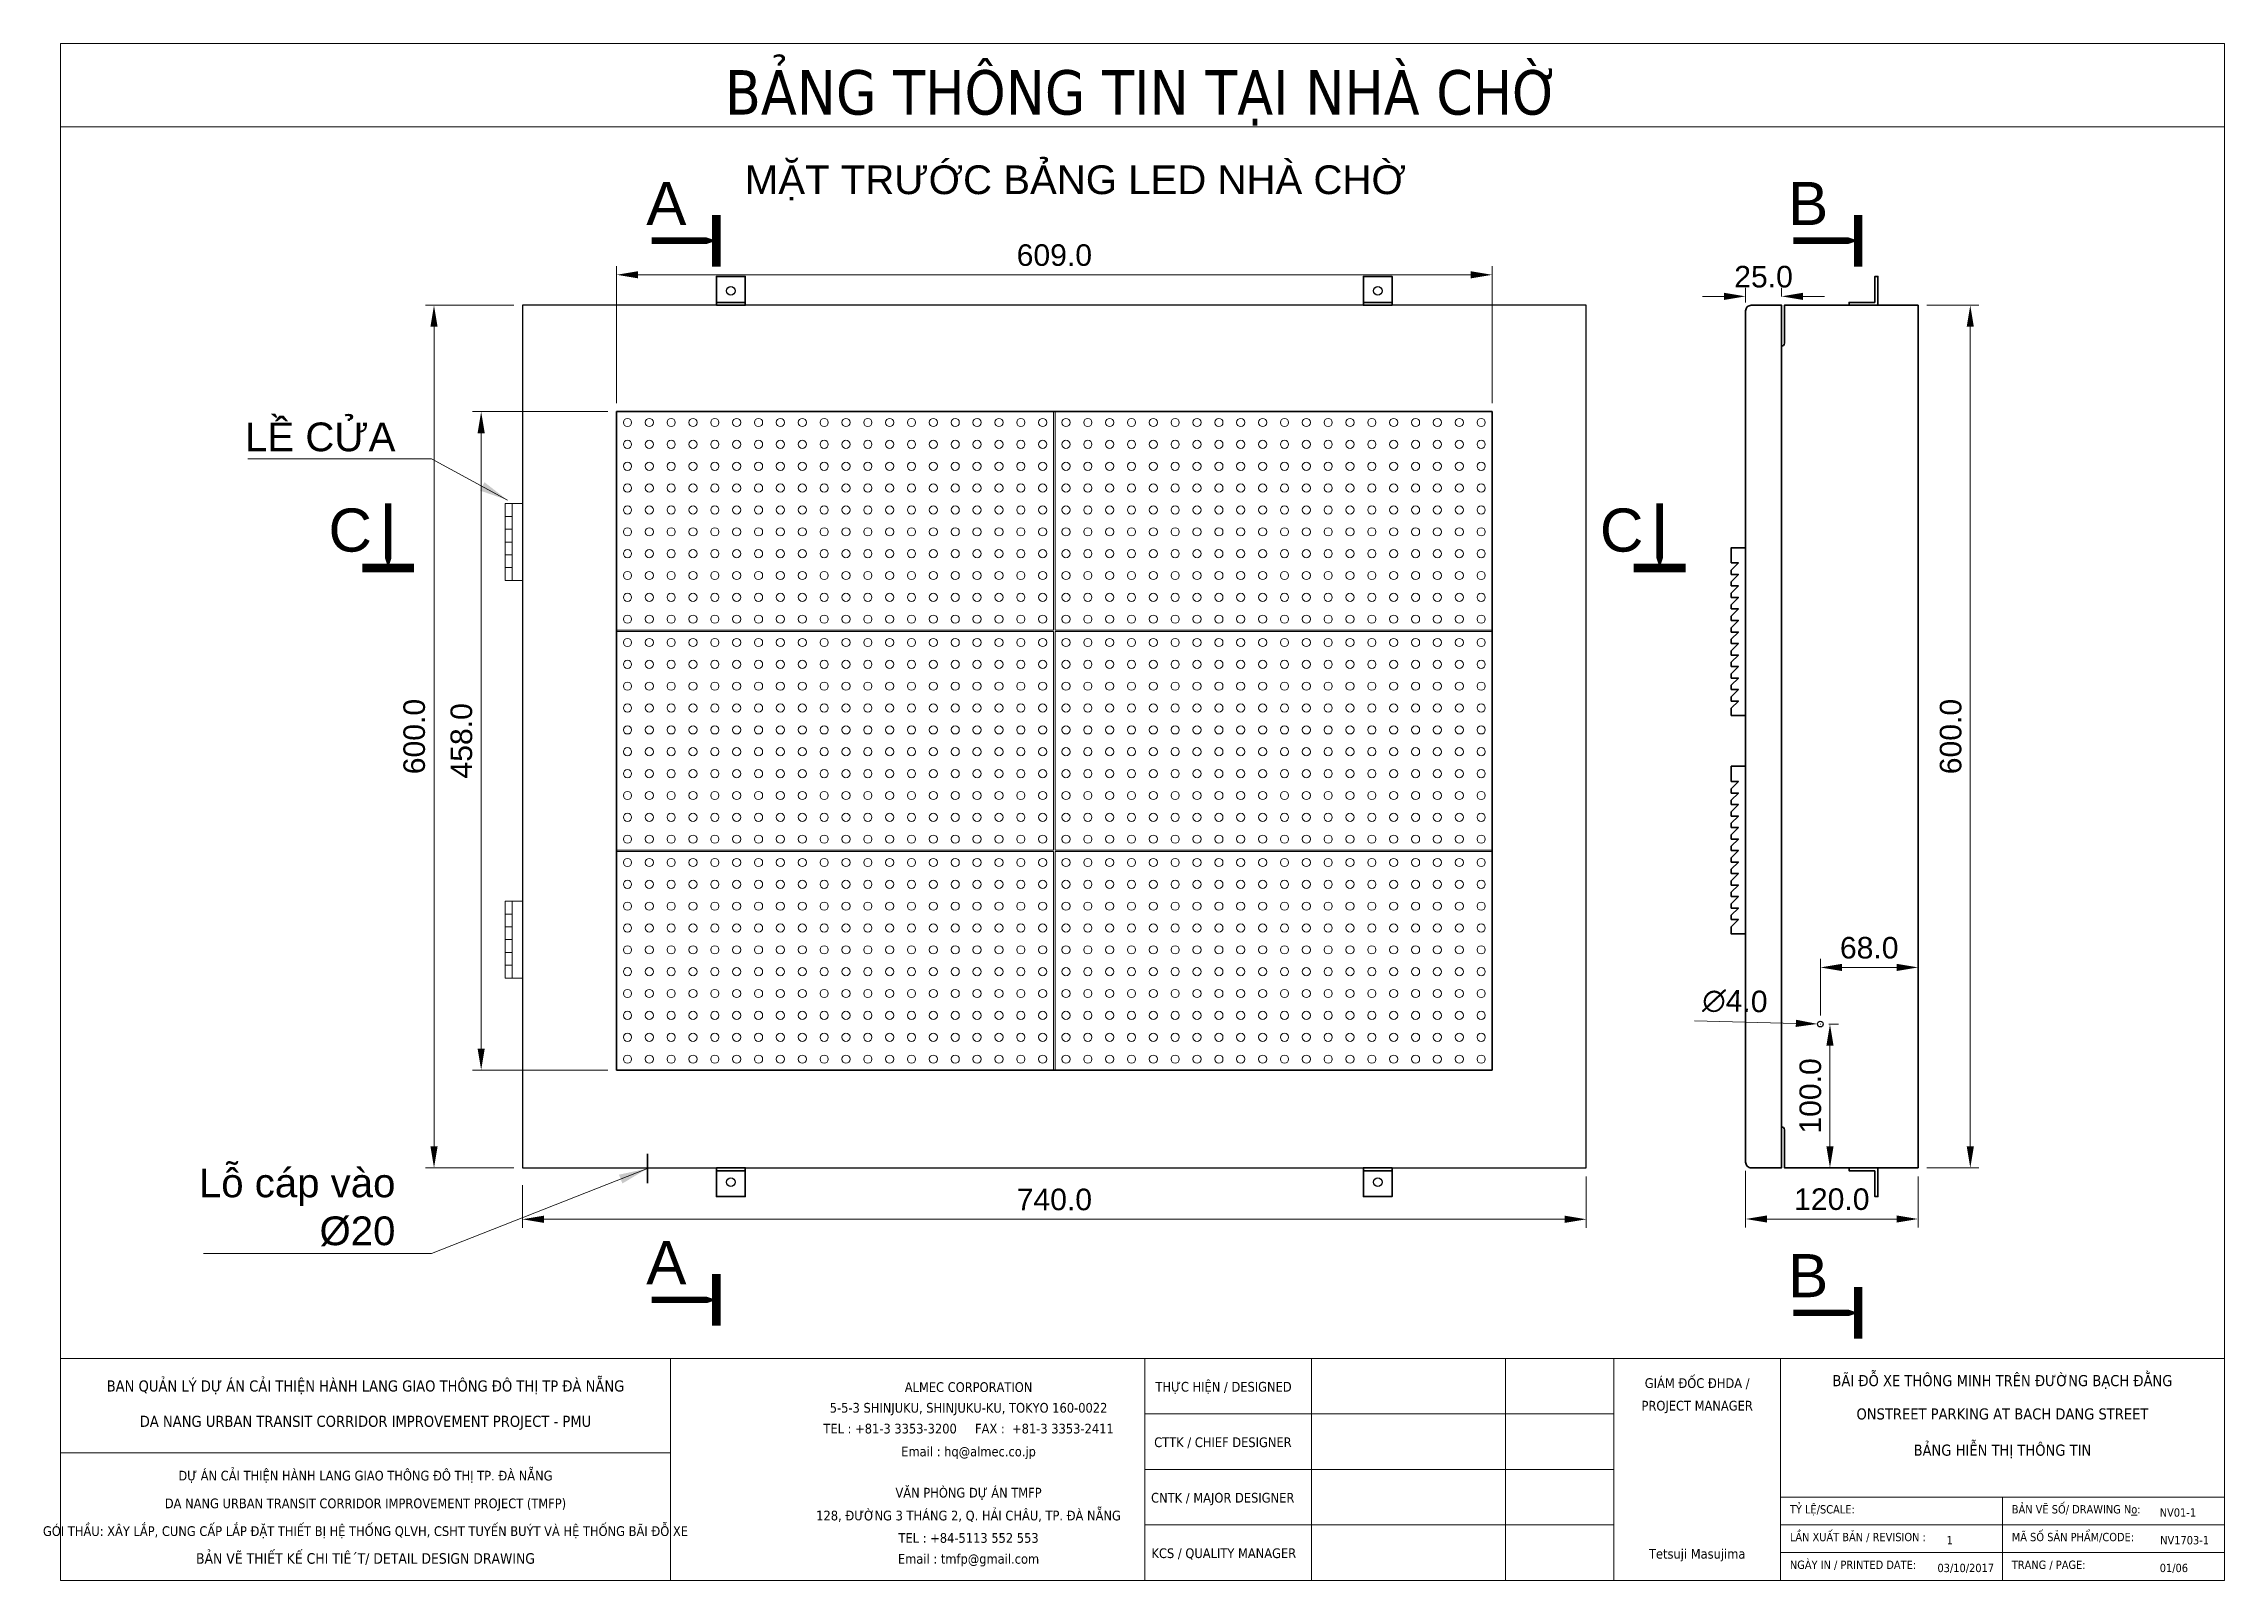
# Paper-space layout 'Tong quan' of a CAD drawing. Header units: inches, sheet in millimetres. Extents: x 506 to 899, y 50 to 327.
# The model-space entities are those that its viewports show. They can reach past a viewport. Long polylines and large blocks are cut down to what shows.
import ezdxf
from ezdxf.enums import TextEntityAlignment as Align

# ---------------------------------------------------------------- set-up
doc = ezdxf.new("R2010")
doc.units = ezdxf.units.IN
doc.header["$MEASUREMENT"] = 0
doc.header["$PDMODE"] = 35
doc.header["$PDSIZE"] = -3
doc.layers.add('0 @ 1', color=7, linetype='Continuous')
doc.layers.add('cutout', color=2, linetype='Continuous')
for name, color, linetype, lineweight in [('khung ten', 7, 'Continuous', 15), ('khung ten @ 1', 7, 'Continuous', 15), ('Nep V', 1, 'Continuous', 35), ('tbi', 7, 'Continuous', 20)]:
    doc.layers.add(name, color=color, linetype=linetype, lineweight=lineweight)
doc.styles.add('Annotative', font='tahoma.ttf')
doc.styles.add('ARIAL', font='arial.ttf', dxfattribs={"height": 10})
doc.styles.add('Arial1', font='arial.ttf', dxfattribs={"height": 6})
doc.styles.add('Arial3', font='arial.ttf', dxfattribs={"height": 15})
doc.dimstyles.new('bom', dxfattribs={"dimtxt": 10, "dimasz": 8, "dimexe": 5, "dimexo": 5, "dimgap": 5, "dimtad": 1, "dimdec": 1, "dimzin": 0, "dimdsep": 46, "dimtxsty": 'ARIAL', "dimcen": 0.09, "dimclrd": 8, "dimclre": 9, "dimclrt": 5, "dimadec": 0, "dimazin": 0, "dimtfac": 1, "dimtdec": 1, "dimtix": 1, "dimtofl": 0, "dimtmove": 0, "dimatfit": 3, "dimfxl": 1, "dimtolj": 1, "dimtzin": 0, "dimlwd": 0, "dimlwe": 0, "dimarcsym": 0})
doc.dimstyles.new('Copy(5) of bom TL3-1', dxfattribs={"dimtxt": 15, "dimasz": 15, "dimexe": 6, "dimexo": 6, "dimgap": 6, "dimtad": 1, "dimdec": 1, "dimlfac": 0.333333, "dimzin": 0, "dimdsep": 46, "dimtxsty": 'Arial3', "dimcen": 0.09, "dimclrd": 8, "dimclre": 9, "dimclrt": 5, "dimadec": 0, "dimazin": 0, "dimtfac": 1, "dimtdec": 1, "dimtix": 1, "dimtofl": 0, "dimtmove": 0, "dimatfit": 3, "dimfxl": 1, "dimtolj": 1, "dimtzin": 0, "dimlwd": 0, "dimlwe": 0, "dimarcsym": 0})

# ---------------------------------------------------------------- blocks, each defined once
blk = doc.blocks.new('KHUNG A3')
blk.add_lwpolyline([(0, 0), (0, 277), (390, 277), (390, 0)], close=True)
at = {"layer": 'khung ten'}
for p, q in [((0, 40), (390, 40)), ((109.9, 40), (109.9, 0)), ((195.44, 40), (195.44, 0)), ((225.44, 40), (225.44, 0)), ((260.45, 40), (260.45, 0)), ((279.96, 40), (279.96, 0)), ((310, 40), (310, 0)), ((195.44, 30), (279.96, 30)), ((109.9, 23), (0, 23)), ((195.44, 20), (279.96, 20)), ((310, 15), (390, 15)), ((350, 15), (350, 0)), ((195.44, 10), (279.96, 10)), ((310, 10), (390, 10)), ((310, 5), (390, 5))]:
    blk.add_line(p, q, dxfattribs=at)
at = {"style": 'Annotative'}
for tag, height, p in [('TRUONGDOAN_ENG', 1.75, (294.98, 30.61)), ('QL_DU_AN', 2, (54.95, 27.67)), ('TEL_FAX', 1.75, (163.64, 26.48)), ('VAN_PHONGDA', 1.75, (163.64, 14.94))]:
    blk.add_attdef(tag, text='', height=height, dxfattribs=at).set_placement(p, align=Align.CENTER)
at = {"layer": 'khung ten', "attachment_point": 1, "style": 'Annotative'}
for s, insert, char_height, width in [('\\pi1.8962;THỰC HIỆN / DESIGNED', (195.44, 35.77), 1.75, 30), ('\\pi1.6681;CTTK / CHIEF DESIGNER', (195.44, 25.77), 1.75, 30), ('\\pi1.1064;CNTK / MAJOR DESIGNER ', (195.44, 15.77), 1.75, 30), ('{\\H0.75x;   TỶ LỆ/SCALE:  }', (310, 13.56), 2, 40), ('{\\H0.75x;   BẢN VẼ SỐ/ DRAWING N\\Lo\\l: }', (350, 13.56), 2, 40), ('{\\H0.75x;   LẦN XUẤT BẢN / REVISION : } ', (310, 8.56), 2, 40), ('{\\H0.75x;   MÃ SỐ SẢN PHẨM/CODE:} ', (350, 8.56), 2, 40), ('\\pi1.1745;KCS / QUALITY MANAGER ', (195.44, 5.77), 1.75, 30), ('{\\H0.75x;   NGÀY IN / PRINTED DATE:   }  ', (310, 3.56), 2, 40), ('{\\H0.75x;   TRANG / PAGE:   }  ', (350, 3.56), 2, 40)]:
    blk.add_mtext(s, dxfattribs=dict(at, insert=insert, char_height=char_height, width=width))
at = {"layer": 'khung ten', "style": 'Annotative'}
for tag, height, p in [('TIEUDE_VIET', 8, (195, 264.21)), ('TIEUDE_ENG', 8, (195, 250.46)), ('CHU_DAU_TU', 2, (54.95, 34.04)), ('CONGTY', 1.75, (163.64, 33.97)), ('TRUONG_DOAN', 1.75, (294.98, 34.68)), ('TEN_CTRINH', 2, (350, 35)), ('DIACHI1', 1.75, (163.64, 30.24)), ('NAME_CTR', 2, (350, 29)), ('EMAIL', 1.75, (163.64, 22.35)), ('TEN_BV', 2, (350, 22.47)), ('DU_AN', 1.75, (54.95, 18)), ('NAME_DWG', 2, (350, 17.56)), ('HOP_PHAN', 1.75, (54.95, 13)), ('DIA_CHIVP', 1.75, (163.64, 10.82)), ('PHAN', 1.75, (54.95, 8)), ('TELVP', 1.75, (163.64, 6.77)), ('BUOC', 1.9, (54.95, 3)), ('EMAILVP', 1.75, (163.64, 3)), ('TEN_TR_DOAN', 1.75, (294.98, 3.91))]:
    blk.add_attdef(tag, text='', height=height, dxfattribs=at).set_placement(p, align=Align.CENTER)
for tag, p, height in [('TH', (227.07, 33.41), 1.75), ('CTTK', (227.07, 23.95), 1.75), ('CNTK', (227.07, 13.94), 1.75), ('SCALE', (325.87, 11.5), 1.5), ('BV_SO', (378.34, 11.49), 1.5), ('LAN', (339.94, 6.5), 1.5), ('CODE', (378.42, 6.49), 1.5), ('KCS', (227.07, 3.94), 1.75), ('DATE', (338.29, 1.49), 1.5), ('PAGE', (378.35, 1.49), 1.5)]:
    blk.add_attdef(tag, p, '', height=height, dxfattribs=at)
blk = doc.blocks.new('*U579')
at = {"layer": 'khung ten'}
ref = blk.add_blockref('KHUNG A3', (509.27, 50.4), dxfattribs=at)
ref.add_attrib('TRUONGDOAN_ENG', 'PROJECT MANAGER', dxfattribs={"layer": '0 @ 1', "height": 1.75, "style": 'Annotative'}).set_placement((804.25, 81.01), align=Align.CENTER)
ref.add_attrib('VAN_PHONGDA', 'VĂN PHÒNG DỰ ÁN TMFP', dxfattribs={"layer": '0 @ 1', "height": 1.75, "style": 'Annotative'}).set_placement((672.92, 65.33), align=Align.CENTER)
ref.add_attrib('TEL_FAX', 'TEL : +81-3 3353-3200     FAX :  +81-3 3353-2411', dxfattribs={"layer": '0 @ 1', "height": 1.75, "style": 'Annotative'}).set_placement((672.92, 76.88), align=Align.CENTER)
ref.add_attrib('CHU_DAU_TU', 'BAN QUẢN LÝ DỰ ÁN CẢI THIỆN HÀNH LANG GIAO THÔNG ĐÔ THỊ TP ĐÀ NẴNG', dxfattribs={"height": 2, "style": 'Annotative'}).set_placement((564.22, 84.44), align=Align.CENTER)
ref.add_attrib('DU_AN', 'DỰ ÁN CẢI THIỆN HÀNH LANG GIAO THÔNG ĐÔ THỊ TP. ĐÀ NẴNG', dxfattribs={"height": 1.75, "style": 'Annotative'}).set_placement((564.22, 68.4), align=Align.CENTER)
ref.add_attrib('HOP_PHAN', 'DA NANG URBAN TRANSIT CORRIDOR IMPROVEMENT PROJECT (TMFP)', dxfattribs={"height": 1.75, "style": 'Annotative'}).set_placement((564.22, 63.4), align=Align.CENTER)
ref.add_attrib('PHAN', 'GÓI THẦU: XÂY LẮP, CUNG CẤP LẮP ĐẶT THIẾT BỊ HỆ THỐNG QLVH, CSHT TUYẾN BUÝT VÀ HỆ THỐNG BÃI ĐỖ XE', dxfattribs={"height": 1.75, "style": 'Annotative'}).set_placement((564.22, 58.4), align=Align.CENTER)
ref.add_attrib('BUOC', 'BẢN VẼ THIẾT KẾ CHI TIÊ´T/ DETAIL DESIGN DRAWING', dxfattribs={"height": 1.9, "style": 'Annotative'}).set_placement((564.22, 53.4), align=Align.CENTER)
ref.add_attrib('CONGTY', 'ALMEC CORPORATION', dxfattribs={"height": 1.75, "style": 'Annotative'}).set_placement((672.92, 84.36), align=Align.CENTER)
ref.add_attrib('DIACHI1', '5-5-3 SHINJUKU, SHINJUKU-KU, TOKYO 160-0022', dxfattribs={"height": 1.75, "style": 'Annotative'}).set_placement((672.92, 80.63), align=Align.CENTER)
ref.add_attrib('EMAIL', 'Email : hq@almec.co.jp', dxfattribs={"height": 1.75, "style": 'Annotative'}).set_placement((672.92, 72.75), align=Align.CENTER)
ref.add_attrib('EMAILVP', 'Email : tmfp@gmail.com', dxfattribs={"height": 1.75, "style": 'Annotative'}).set_placement((672.92, 53.4), align=Align.CENTER)
ref.add_attrib('TRUONG_DOAN', 'GIÁM ĐỐC ĐHDA /', dxfattribs={"height": 1.75, "style": 'Annotative'}).set_placement((804.25, 85.08), align=Align.CENTER)
ref.add_attrib('TEN_TR_DOAN', 'Tetsuji Masujima', dxfattribs={"height": 1.75, "style": 'Annotative'}).set_placement((804.25, 54.31), align=Align.CENTER)
ref.add_attrib('TEN_BV', 'BẢNG HIỄN THỊ THÔNG TIN', dxfattribs={"height": 2, "style": 'Annotative'}).set_placement((859.27, 72.87), align=Align.CENTER)
ref.add_attrib('TEN_CTRINH', 'BÃI ĐỖ XE THÔNG MINH TRÊN ĐƯỜNG BẠCH ĐẰNG', dxfattribs={"height": 2, "style": 'Annotative'}).set_placement((859.27, 85.4), align=Align.CENTER)
ref.add_attrib('NAME_CTR', 'ONSTREET PARKING AT BACH DANG STREET', dxfattribs={"height": 2, "style": 'Annotative'}).set_placement((859.27, 79.4), align=Align.CENTER)
ref.add_attrib('LAN', '1', (849.21, 56.89), dxfattribs={"height": 1.5, "style": 'Annotative'})
ref.add_attrib('DATE', '03/10/2017', (847.56, 51.89), dxfattribs={"height": 1.5, "style": 'Annotative'})
ref.add_attrib('BV_SO', 'NV01-1', (887.62, 61.88), dxfattribs={"height": 1.5, "style": 'Annotative'})
ref.add_attrib('CODE', 'NV1703-1', (887.7, 56.89), dxfattribs={"height": 1.5, "style": 'Annotative'})
ref.add_attrib('PAGE', '01/06', (887.62, 51.89), dxfattribs={"height": 1.5, "style": 'Annotative'})
ref.add_attrib('QL_DU_AN', 'DA NANG URBAN TRANSIT CORRIDOR IMPROVEMENT PROJECT - PMU', dxfattribs={"layer": '0', "height": 2, "style": 'Annotative'}).set_placement((564.22, 78.07), align=Align.CENTER)
ref.add_attrib('DIA_CHIVP', '128, ĐƯỜNG 3 THÁNG 2, Q. HẢI CHÂU, TP. ĐÀ NẴNG', dxfattribs={"layer": 'khung ten @ 1', "height": 1.75, "style": 'Annotative'}).set_placement((672.92, 61.21), align=Align.CENTER)
ref.add_attrib('TELVP', 'TEL : +84-5113 552 553', dxfattribs={"layer": 'khung ten @ 1', "height": 1.75, "style": 'Annotative'}).set_placement((672.92, 57.17), align=Align.CENTER)
ref.add_attrib('TIEUDE_VIET', 'BẢNG THÔNG TIN TẠI NHÀ CHỜ', dxfattribs={"layer": 'khung ten @ 1', "height": 8, "style": 'Annotative'}).set_placement((704.27, 314.61), align=Align.CENTER)
blk = doc.blocks.new('*D403')
at = {"layer": 'Defpoints', "color": 0, "linetype": 'Continuous'}
for p in [(50556, 788042.2), (51296, 788048.2), (50556, 788012.4)]:
    blk.add_point(p, dxfattribs=at)
at = {"layer": 'Nep V', "color": 9, "linetype": 'Continuous', "lineweight": 0}
for p, q in [((51296, 788042.2), (51296, 788006.4)), ((50556, 788036.2), (50556, 788006.4))]:
    blk.add_line(p, q, dxfattribs=at)
at = {"layer": 'Nep V', "color": 8, "linetype": 'Continuous', "lineweight": 0}
blk.add_line((51281, 788012.4), (50571, 788012.4), dxfattribs=at)
at = {"layer": 'Nep V', "color": 8, "linetype": 'Continuous'}
for points in [[(50571, 788014.9), (50571, 788009.9), (50556, 788012.4)], [(51281, 788014.9), (51281, 788009.9), (51296, 788012.4)]]:
    blk.add_solid(points, dxfattribs=at)
at = {"layer": 'Nep V', "color": 5, "linetype": 'Continuous', "insert": (50926, 788026.1), "char_height": 15, "attachment_point": 5, "style": 'Arial3'}
blk.add_mtext('\\A1;740.0', dxfattribs=at)
blk = doc.blocks.new('*D404')
at = {"layer": 'Defpoints', "color": 0, "linetype": 'Continuous'}
for p in [(50621.5, 788574.2), (50527.3, 788116.2), (50621.5, 788116.2)]:
    blk.add_point(p, dxfattribs=at)
at = {"layer": 'Nep V', "color": 9, "linetype": 'Continuous', "lineweight": 0}
for p, q in [((50615.5, 788574.2), (50521.3, 788574.2)), ((50615.5, 788116.2), (50521.3, 788116.2))]:
    blk.add_line(p, q, dxfattribs=at)
at = {"layer": 'Nep V', "color": 8, "linetype": 'Continuous', "lineweight": 0}
blk.add_line((50527.3, 788559.2), (50527.3, 788131.2), dxfattribs=at)
at = {"layer": 'Nep V', "color": 8, "linetype": 'Continuous'}
for points in [[(50524.8, 788559.2), (50529.8, 788559.2), (50527.3, 788574.2)], [(50524.8, 788131.2), (50529.8, 788131.2), (50527.3, 788116.2)]]:
    blk.add_solid(points, dxfattribs=at)
at = {"layer": 'Nep V', "color": 5, "linetype": 'Continuous', "insert": (50513.6, 788345.2), "char_height": 15, "attachment_point": 5, "rotation": 90, "style": 'Arial3'}
blk.add_mtext('\\A1;458.0', dxfattribs=at)
blk = doc.blocks.new('*D405')
at = {"layer": 'Defpoints', "color": 0, "linetype": 'Continuous'}
for p in [(50494.5, 788648.2), (50556, 788648.2), (50556, 788048.2)]:
    blk.add_point(p, dxfattribs=at)
at = {"layer": 'Nep V', "color": 9, "linetype": 'Continuous', "lineweight": 0}
for p, q in [((50550, 788648.2), (50488.5, 788648.2)), ((50550, 788048.2), (50488.5, 788048.2))]:
    blk.add_line(p, q, dxfattribs=at)
at = {"layer": 'Nep V', "color": 8, "linetype": 'Continuous', "lineweight": 0}
blk.add_line((50494.5, 788063.2), (50494.5, 788633.2), dxfattribs=at)
at = {"layer": 'Nep V', "color": 8, "linetype": 'Continuous'}
for points in [[(50492, 788633.2), (50497, 788633.2), (50494.5, 788648.2)], [(50492, 788063.2), (50497, 788063.2), (50494.5, 788048.2)]]:
    blk.add_solid(points, dxfattribs=at)
at = {"layer": 'Nep V', "color": 5, "linetype": 'Continuous', "insert": (50480.8, 788348.2), "char_height": 15, "attachment_point": 5, "rotation": 90, "style": 'Arial3'}
blk.add_mtext('\\A1;600.0', dxfattribs=at)
blk = doc.blocks.new('*D406')
at = {"layer": 'Defpoints', "color": 0, "linetype": 'Continuous'}
for p in [(51230.5, 788669.4), (50621.5, 788574.2), (51230.5, 788574.2)]:
    blk.add_point(p, dxfattribs=at)
at = {"layer": 'Nep V', "color": 9, "linetype": 'Continuous', "lineweight": 0}
for p, q in [((50621.5, 788580.2), (50621.5, 788675.4)), ((51230.5, 788580.2), (51230.5, 788675.4))]:
    blk.add_line(p, q, dxfattribs=at)
at = {"layer": 'Nep V', "color": 8, "linetype": 'Continuous', "lineweight": 0}
blk.add_line((50636.5, 788669.4), (51215.5, 788669.4), dxfattribs=at)
at = {"layer": 'Nep V', "color": 8, "linetype": 'Continuous'}
for points in [[(50636.5, 788671.9), (50636.5, 788666.9), (50621.5, 788669.4)], [(51215.5, 788671.9), (51215.5, 788666.9), (51230.5, 788669.4)]]:
    blk.add_solid(points, dxfattribs=at)
at = {"layer": 'Nep V', "color": 5, "linetype": 'Continuous', "insert": (50926, 788683), "char_height": 15, "attachment_point": 5, "style": 'Arial3'}
blk.add_mtext('\\A1;609.0', dxfattribs=at)
blk = doc.blocks.new('board led')
at = {"layer": 'tbi', "linetype": 'Continuous'}
blk.add_lwpolyline([(0, 160), (320, 160), (320, 0), (0, 0)], close=True, dxfattribs=at)
at = {"layer": 'tbi', "color": 1, "linetype": 'Continuous'}
for centre in [(8, 152), (24, 152), (40, 152), (56, 152), (72, 152), (88, 152), (104, 152), (120, 152), (136, 152), (152, 152), (168, 152), (184, 152), (200, 152), (216, 152), (232, 152), (248, 152), (264, 152), (280, 152), (296, 152), (312, 152), (8, 136), (24, 136), (40, 136), (56, 136), (72, 136), (88, 136), (104, 136), (120, 136), (136, 136), (152, 136), (168, 136), (184, 136), (200, 136), (216, 136), (232, 136), (248, 136), (264, 136), (280, 136), (296, 136), (312, 136), (8, 120), (24, 120), (40, 120), (56, 120), (72, 120), (88, 120), (104, 120), (120, 120), (136, 120), (152, 120), (168, 120), (184, 120), (200, 120), (216, 120), (232, 120), (248, 120), (264, 120), (280, 120), (296, 120), (312, 120), (8, 104), (24, 104), (40, 104), (56, 104), (72, 104), (88, 104), (104, 104), (120, 104), (136, 104), (152, 104), (168, 104), (184, 104), (200, 104), (216, 104), (232, 104), (248, 104), (264, 104), (280, 104), (296, 104), (312, 104), (8, 88), (24, 88), (40, 88), (56, 88), (72, 88), (88, 88), (104, 88), (120, 88), (136, 88), (152, 88), (168, 88), (184, 88), (200, 88), (216, 88), (232, 88), (248, 88), (264, 88), (280, 88), (296, 88), (312, 88), (8, 72), (24, 72), (40, 72), (56, 72), (72, 72), (88, 72), (104, 72), (120, 72), (136, 72), (152, 72), (168, 72), (184, 72), (200, 72), (216, 72), (232, 72), (248, 72), (264, 72), (280, 72), (296, 72), (312, 72), (8, 56), (24, 56), (40, 56), (56, 56), (72, 56), (88, 56), (104, 56), (120, 56), (136, 56), (152, 56), (168, 56), (184, 56), (200, 56), (216, 56), (232, 56), (248, 56), (264, 56), (280, 56), (296, 56), (312, 56), (8, 40), (24, 40), (40, 40), (56, 40), (72, 40), (88, 40), (104, 40), (120, 40), (136, 40), (152, 40), (168, 40), (184, 40), (200, 40), (216, 40), (232, 40), (248, 40), (264, 40), (280, 40), (296, 40), (312, 40), (8, 24), (24, 24), (40, 24), (56, 24), (72, 24), (88, 24), (104, 24), (120, 24), (136, 24), (152, 24), (168, 24), (184, 24), (200, 24), (216, 24), (232, 24), (248, 24), (264, 24), (280, 24), (296, 24), (312, 24), (8, 8), (24, 8), (40, 8), (56, 8), (72, 8), (88, 8), (104, 8), (120, 8), (136, 8), (152, 8), (168, 8), (184, 8), (200, 8), (216, 8), (232, 8), (248, 8), (264, 8), (280, 8), (296, 8), (312, 8)]:
    blk.add_circle(centre, 3, dxfattribs=at)
blk = doc.blocks.new('*D407')
at = {"layer": 'Defpoints', "color": 0, "linetype": 'Continuous'}
for p in [(51406.8, 788052.2), (51526.8, 788048.2), (51406.8, 788012.6)]:
    blk.add_point(p, dxfattribs=at)
at = {"layer": 'Nep V', "color": 9, "linetype": 'Continuous', "lineweight": 0}
for p, q in [((51406.8, 788046.2), (51406.8, 788006.6)), ((51526.8, 788042.2), (51526.8, 788006.6))]:
    blk.add_line(p, q, dxfattribs=at)
at = {"layer": 'Nep V', "color": 8, "linetype": 'Continuous', "lineweight": 0}
blk.add_line((51511.8, 788012.6), (51421.8, 788012.6), dxfattribs=at)
at = {"layer": 'Nep V', "color": 8, "linetype": 'Continuous'}
for points in [[(51421.8, 788015.1), (51421.8, 788010.1), (51406.8, 788012.6)], [(51511.8, 788015.1), (51511.8, 788010.1), (51526.8, 788012.6)]]:
    blk.add_solid(points, dxfattribs=at)
at = {"layer": 'Nep V', "color": 5, "linetype": 'Continuous', "insert": (51466.8, 788026.3), "char_height": 15, "attachment_point": 5, "style": 'Arial3'}
blk.add_mtext('\\A1;120.0', dxfattribs=at)
blk = doc.blocks.new('*D408')
at = {"layer": 'Defpoints', "color": 0, "linetype": 'Continuous'}
for p in [(51526.8, 788648.2), (51526.8, 788048.2), (51563.1, 788048.2)]:
    blk.add_point(p, dxfattribs=at)
at = {"layer": 'Nep V', "color": 9, "linetype": 'Continuous', "lineweight": 0}
for p, q in [((51532.8, 788648.2), (51569.1, 788648.2)), ((51532.8, 788048.2), (51569.1, 788048.2))]:
    blk.add_line(p, q, dxfattribs=at)
at = {"layer": 'Nep V', "color": 8, "linetype": 'Continuous', "lineweight": 0}
blk.add_line((51563.1, 788633.2), (51563.1, 788063.2), dxfattribs=at)
at = {"layer": 'Nep V', "color": 8, "linetype": 'Continuous'}
for points in [[(51560.6, 788633.2), (51565.6, 788633.2), (51563.1, 788648.2)], [(51560.6, 788063.2), (51565.6, 788063.2), (51563.1, 788048.2)]]:
    blk.add_solid(points, dxfattribs=at)
at = {"layer": 'Nep V', "color": 5, "linetype": 'Continuous', "insert": (51549.5, 788348.2), "char_height": 15, "attachment_point": 5, "rotation": 90, "style": 'Arial3'}
blk.add_mtext('\\A1;600.0', dxfattribs=at)
blk = doc.blocks.new('*D410')
at = {"layer": 'Defpoints', "color": 0, "linetype": 'Continuous'}
for p in [(51406.8, 788654.4), (51431.8, 788648.2), (51406.8, 788644.2)]:
    blk.add_point(p, dxfattribs=at)
at = {"layer": 'Nep V', "color": 8, "linetype": 'Continuous', "lineweight": 0}
for p, q in [((51391.8, 788654.4), (51376.8, 788654.4)), ((51446.8, 788654.4), (51461.8, 788654.4))]:
    blk.add_line(p, q, dxfattribs=at)
at = {"layer": 'Nep V', "color": 9, "linetype": 'Continuous', "lineweight": 0}
for p, q in [((51406.8, 788650.2), (51406.8, 788660.4)), ((51431.8, 788654.2), (51431.8, 788660.4))]:
    blk.add_line(p, q, dxfattribs=at)
at = {"layer": 'Nep V', "color": 8, "linetype": 'Continuous'}
for points in [[(51391.8, 788656.9), (51391.8, 788651.9), (51406.8, 788654.4)], [(51446.8, 788656.9), (51446.8, 788651.9), (51431.8, 788654.4)]]:
    blk.add_solid(points, dxfattribs=at)
at = {"layer": 'Nep V', "color": 5, "linetype": 'Continuous', "insert": (51419.3, 788668), "char_height": 15, "attachment_point": 5, "style": 'Arial3'}
blk.add_mtext('\\A1;25.0', dxfattribs=at)
blk = doc.blocks.new('*D566')
at = {"layer": 'Defpoints', "color": 0, "linetype": 'Continuous'}
for p in [(51458.8, 788148.2), (51458.8, 788048.2), (51465.5, 788048.2)]:
    blk.add_point(p, dxfattribs=at)
at = {"layer": 'Nep V', "color": 9, "linetype": 'Continuous', "lineweight": 0}
for p, q in [((51464.8, 788148.2), (51471.5, 788148.2)), ((51464.8, 788048.2), (51471.5, 788048.2))]:
    blk.add_line(p, q, dxfattribs=at)
at = {"layer": 'Nep V', "color": 8, "linetype": 'Continuous', "lineweight": 0}
blk.add_line((51465.5, 788133.2), (51465.5, 788063.2), dxfattribs=at)
at = {"layer": 'Nep V', "color": 8, "linetype": 'Continuous'}
for points in [[(51463, 788133.2), (51468, 788133.2), (51465.5, 788148.2)], [(51463, 788063.2), (51468, 788063.2), (51465.5, 788048.2)]]:
    blk.add_solid(points, dxfattribs=at)
at = {"layer": 'Nep V', "color": 5, "linetype": 'Continuous', "insert": (51451.9, 788098.2), "char_height": 15, "attachment_point": 5, "rotation": 90, "style": 'Arial3'}
blk.add_mtext('\\A1;100.0', dxfattribs=at)
blk = doc.blocks.new('*D567')
at = {"layer": 'Defpoints', "color": 0, "linetype": 'Continuous'}
for p in [(51526.8, 788187.6), (51458.8, 788148.2), (51526.8, 788148.2)]:
    blk.add_point(p, dxfattribs=at)
at = {"layer": 'Nep V', "color": 9, "linetype": 'Continuous', "lineweight": 0}
for p, q in [((51458.8, 788154.2), (51458.8, 788193.6)), ((51526.8, 788154.2), (51526.8, 788193.6))]:
    blk.add_line(p, q, dxfattribs=at)
at = {"layer": 'Nep V', "color": 8, "linetype": 'Continuous', "lineweight": 0}
blk.add_line((51473.8, 788187.6), (51511.8, 788187.6), dxfattribs=at)
at = {"layer": 'Nep V', "color": 8, "linetype": 'Continuous'}
for points in [[(51473.8, 788190.1), (51473.8, 788185.1), (51458.8, 788187.6)], [(51511.8, 788190.1), (51511.8, 788185.1), (51526.8, 788187.6)]]:
    blk.add_solid(points, dxfattribs=at)
at = {"layer": 'Nep V', "color": 5, "linetype": 'Continuous', "insert": (51492.8, 788201.2), "char_height": 15, "attachment_point": 5, "style": 'Arial3'}
blk.add_mtext('\\A1;68.0', dxfattribs=at)
blk = doc.blocks.new('*D568')
at = {"layer": 'Defpoints', "color": 0, "linetype": 'Continuous'}
for p in [(51456.8, 788148.3), (51460.8, 788148.2)]:
    blk.add_point(p, dxfattribs=at)
at = {"layer": 'Nep V', "color": 8, "linetype": 'Continuous', "lineweight": 0}
blk.add_line((51371.2, 788150.5), (51441.8, 788148.7), dxfattribs=at)
at = {"layer": 'Nep V', "color": 9, "linetype": 'Continuous', "lineweight": 0}
for p, q in [((51458.7, 788148.2), (51458.9, 788148.2)), ((51458.8, 788148.1), (51458.8, 788148.3))]:
    blk.add_line(p, q, dxfattribs=at)
at = {"layer": 'Nep V', "color": 8, "linetype": 'Continuous'}
blk.add_solid([(51441.9, 788151.2), (51441.7, 788146.2), (51456.8, 788148.3)], dxfattribs=at)
at = {"layer": 'Nep V', "color": 5, "linetype": 'Continuous', "insert": (51399.4, 788163.9), "char_height": 15, "attachment_point": 5, "rotation": 358.4932, "style": 'Arial3'}
blk.add_mtext('\\A1;∅4.0', dxfattribs=at)

msp = doc.modelspace()

# ---------------------------------------------------------------- linework, layer by layer
at = {"layer": 'cutout', "color": 1, "linetype": 'Continuous'}
msp.add_lwpolyline([(50555.95, 788048.22), (51295.95, 788048.22), (51295.95, 788648.22), (50555.95, 788648.22)], close=True, dxfattribs=at)
at = {"layer": 'cutout', "linetype": 'Continuous'}
for centre, radius in [((50700.95, 788658.22), 3), ((51150.95, 788658.22), 3), ((51458.79, 788148.22), 2), ((50700.95, 788038.22), 3), ((51150.95, 788038.22), 3)]:
    msp.add_circle(centre, radius, dxfattribs=at)
at = {"layer": 'Nep V', "linetype": 'Continuous'}
for p, q in [((50690.95, 788650.22), (50710.95, 788650.22)), ((51160.95, 788650.22), (51140.95, 788650.22)), ((51431.79, 788646.22), (51431.79, 788050.22)), ((50642.95, 788037.52), (50642.95, 788057.83)), ((50690.95, 788046.22), (50710.95, 788046.22)), ((51160.95, 788046.22), (51140.95, 788046.22))]:
    msp.add_line(p, q, dxfattribs=at)
for points in [[(50690.95, 788648.22), (50710.95, 788648.22), (50710.95, 788668.22), (50690.95, 788668.22)], [(51160.95, 788648.22), (51140.95, 788648.22), (51140.95, 788668.22), (51160.95, 788668.22)], [(50621.45, 788574.22), (51230.45, 788574.22), (51230.45, 788116.22), (50621.45, 788116.22)], [(50621.45, 788574.22), (51230.45, 788574.22), (51230.45, 788116.22), (50621.45, 788116.22)], [(50690.95, 788048.22), (50710.95, 788048.22), (50710.95, 788028.22), (50690.95, 788028.22)], [(51160.95, 788048.22), (51140.95, 788048.22), (51140.95, 788028.22), (51160.95, 788028.22)]]:
    msp.add_lwpolyline(points, close=True, dxfattribs=at)
for points in [[(51496.79, 788650.22), (51478.79, 788650.22), (51478.79, 788648.22), (51498.79, 788648.22), (51498.79, 788668.22), (51496.79, 788668.22), (51496.79, 788650.22)], [(51396.79, 788468.92), (51396.79, 788479.52), (51406.79, 788479.52), (51406.79, 788362.92), (51396.79, 788362.92), (51396.79, 788367.92)], [(51396.79, 788460.92), (51396.79, 788463.92), (51401.79, 788468.92), (51401.79, 788468.92), (51396.79, 788468.92)], [(51396.79, 788452.92), (51396.79, 788455.92), (51401.79, 788460.92), (51401.79, 788460.92), (51396.79, 788460.92)], [(51396.79, 788444.92), (51396.79, 788447.92), (51401.79, 788452.92), (51401.79, 788452.92), (51396.79, 788452.92)], [(51396.79, 788436.92), (51396.79, 788439.92), (51401.79, 788444.92), (51401.79, 788444.92), (51396.79, 788444.92)], [(51396.79, 788428.92), (51396.79, 788431.92), (51401.79, 788436.92), (51401.79, 788436.92), (51396.79, 788436.92)], [(51396.79, 788420.92), (51396.79, 788423.92), (51401.79, 788428.92), (51401.79, 788428.92), (51396.79, 788428.92)], [(51396.79, 788412.92), (51396.79, 788415.92), (51401.79, 788420.92), (51401.79, 788420.92), (51396.79, 788420.92)], [(51396.79, 788404.92), (51396.79, 788407.92), (51401.79, 788412.92), (51401.79, 788412.92), (51396.79, 788412.92)], [(51396.79, 788396.92), (51396.79, 788399.92), (51401.79, 788404.92), (51401.79, 788404.92), (51396.79, 788404.92)], [(51396.79, 788388.92), (51396.79, 788391.92), (51401.79, 788396.92), (51401.79, 788396.92), (51396.79, 788396.92)], [(51396.79, 788380.92), (51396.79, 788383.92), (51401.79, 788388.92), (51401.79, 788388.92), (51396.79, 788388.92)], [(51396.79, 788372.92), (51396.79, 788375.92), (51401.79, 788380.92), (51401.79, 788380.92), (51396.79, 788380.92)], [(51396.79, 788362.92), (51396.79, 788367.92), (51401.79, 788372.92), (51401.79, 788372.92), (51396.79, 788372.92)], [(51396.79, 788316.92), (51396.79, 788327.52), (51406.79, 788327.52), (51406.79, 788210.92), (51396.79, 788210.92), (51396.79, 788215.92)], [(51396.79, 788308.92), (51396.79, 788311.92), (51401.79, 788316.92), (51401.79, 788316.92), (51396.79, 788316.92)], [(51396.79, 788300.92), (51396.79, 788303.92), (51401.79, 788308.92), (51401.79, 788308.92), (51396.79, 788308.92)], [(51396.79, 788292.92), (51396.79, 788295.92), (51401.79, 788300.92), (51401.79, 788300.92), (51396.79, 788300.92)], [(51396.79, 788284.92), (51396.79, 788287.92), (51401.79, 788292.92), (51401.79, 788292.92), (51396.79, 788292.92)], [(51396.79, 788276.92), (51396.79, 788279.92), (51401.79, 788284.92), (51401.79, 788284.92), (51396.79, 788284.92)], [(51396.79, 788268.92), (51396.79, 788271.92), (51401.79, 788276.92), (51401.79, 788276.92), (51396.79, 788276.92)], [(51396.79, 788260.92), (51396.79, 788263.92), (51401.79, 788268.92), (51401.79, 788268.92), (51396.79, 788268.92)], [(51396.79, 788252.92), (51396.79, 788255.92), (51401.79, 788260.92), (51401.79, 788260.92), (51396.79, 788260.92)], [(51396.79, 788244.92), (51396.79, 788247.92), (51401.79, 788252.92), (51401.79, 788252.92), (51396.79, 788252.92)], [(51396.79, 788236.92), (51396.79, 788239.92), (51401.79, 788244.92), (51401.79, 788244.92), (51396.79, 788244.92)], [(51396.79, 788228.92), (51396.79, 788231.92), (51401.79, 788236.92), (51401.79, 788236.92), (51396.79, 788236.92)], [(51396.79, 788220.92), (51396.79, 788223.92), (51401.79, 788228.92), (51401.79, 788228.92), (51396.79, 788228.92)], [(51396.79, 788210.92), (51396.79, 788215.92), (51401.79, 788220.92), (51401.79, 788220.92), (51396.79, 788220.92)], [(51496.79, 788046.22), (51478.79, 788046.22), (51478.79, 788048.22), (51498.79, 788048.22), (51498.79, 788028.22), (51496.79, 788028.22), (51496.79, 788046.22)]]:
    msp.add_lwpolyline(points, dxfattribs=at)
at = {"layer": 'Nep V', "color": 1, "linetype": 'Continuous'}
for points in [[(51431.79, 788646.22), (51431.79, 788648.22), (51410.79, 788648.22, 0.4142136), (51406.79, 788644.22), (51406.79, 788052.22, 0.4142136), (51410.79, 788048.22), (51431.79, 788048.22), (51431.79, 788050.22)], [(51431.79, 788076.72, -0.4142136), (51433.79, 788074.72), (51433.79, 788048.22), (51526.79, 788048.22), (51526.79, 788648.22), (51433.79, 788648.22), (51433.79, 788621.72, -0.4142136), (51431.79, 788619.72)]]:
    msp.add_lwpolyline(points, format="xyb", dxfattribs=at)
at = {"layer": 'tbi', "color": 1, "linetype": 'Continuous'}
for p, q in [((50548.75, 788510.22, -2), (50548.75, 788456.82, -2)), ((50548.75, 788501.32, -2), (50544.03, 788501.32, -2)), ((50548.75, 788492.42, -2), (50544.03, 788492.42, -2)), ((50548.75, 788483.52, -2), (50544.03, 788483.52, -2)), ((50548.75, 788474.62, -2), (50544.03, 788474.62, -2)), ((50548.75, 788465.72, -2), (50544.03, 788465.72, -2)), ((50548.75, 788224.72, -2), (50544.03, 788224.72, -2)), ((50548.75, 788180.22, -2), (50548.75, 788233.62, -2)), ((50548.75, 788215.82, -2), (50544.03, 788215.82, -2)), ((50548.75, 788206.92, -2), (50544.03, 788206.92, -2)), ((50548.75, 788198.02, -2), (50544.03, 788198.02, -2)), ((50548.75, 788189.12, -2), (50544.03, 788189.12, -2))]:
    msp.add_line(p, q, dxfattribs=at)
at = {"layer": 'tbi', "linetype": 'Continuous', "const_width": 6}
for points in [[(50690.88, 788675.1), (50690.88, 788711.1)], [(51485.12, 788675.1), (51485.12, 788711.1)], [(50444.63, 788465.51), (50480.63, 788465.51)], [(51329.02, 788465.51), (51365.02, 788465.51)], [(50690.88, 787938.31), (50690.88, 787974.31)], [(51485.12, 787929.31), (51485.12, 787965.31)]]:
    msp.add_lwpolyline(points, dxfattribs=at)
at = {"layer": 'tbi', "linetype": 'Continuous'}
for points in [[(50690.88, 788693.1, 0, 15, 0), (50668.38, 788693.1, 4.5, 4.5, 0), (50645.88, 788693.1, 0, 0, 0)], [(51485.12, 788693.1, 0, 15, 0), (51462.62, 788693.1, 4.5, 4.5, 0), (51440.12, 788693.1, 0, 0, 0)], [(50462.63, 788465.51, 0, 15, 0), (50462.63, 788488.01, 4.5, 4.5, 0), (50462.63, 788510.51, 0, 0, 0)], [(51347.02, 788465.51, 0, 15, 0), (51347.02, 788488.01, 4.5, 4.5, 0), (51347.02, 788510.51, 0, 0, 0)], [(50690.88, 787956.31, 0, 15, 0), (50668.38, 787956.31, 4.5, 4.5, 0), (50645.88, 787956.31, 0, 0, 0)], [(51485.12, 787947.31, 0, 15, 0), (51462.62, 787947.31, 4.5, 4.5, 0), (51440.12, 787947.31, 0, 0, 0)]]:
    msp.add_lwpolyline(points, format="xyseb", dxfattribs=at)
at = {"layer": 'tbi', "color": 1, "linetype": 'Continuous', "const_width": 0.3}
for points in [[(50544.03, 788483.52), (50544.03, 788492.42), (50548.75, 788492.42), (50548.75, 788501.32), (50544.03, 788501.32), (50544.03, 788510.22)], [(50548.75, 788456.82), (50548.75, 788465.72), (50544.03, 788465.72), (50544.03, 788474.62), (50548.75, 788474.62), (50548.75, 788483.52)], [(50548.75, 788233.62), (50548.75, 788224.72), (50544.03, 788224.72), (50544.03, 788215.82), (50548.75, 788215.82), (50548.75, 788206.92)], [(50544.03, 788206.92), (50544.03, 788198.02), (50548.75, 788198.02), (50548.75, 788189.12), (50544.03, 788189.12), (50544.03, 788180.22)]]:
    msp.add_lwpolyline(points, dxfattribs=at)
at = {"layer": 'tbi', "color": 1, "linetype": 'Continuous'}
for points in [[(50555.95, 788456.82), (50555.95, 788510.22), (50544.03, 788510.22), (50544.03, 788456.82)], [(50555.95, 788233.62), (50555.95, 788180.22), (50544.03, 788180.22), (50544.03, 788233.62)]]:
    msp.add_lwpolyline(points, close=True, dxfattribs=at)

# ---------------------------------------------------------------- block references
at = {"layer": 'tbi', "color": 1, "linetype": 'Continuous', "yscale": 0.9499999999970896, "zscale": 0.95}
for p, xscale in [((50925.45, 788422.22), -0.9499999999998181), ((50926.45, 788422.22), 0.9499999999970896)]:
    msp.add_blockref('board led', p, dxfattribs=dict(at, xscale=xscale))
at = {"layer": 'tbi', "color": 1, "linetype": 'Continuous', "yscale": 0.9499999999534339, "zscale": 0.95, "rotation": 180}
for p, xscale in [((50925.45, 788421.22), 0.9499999999998181), ((50926.45, 788421.22), -0.9499999999970896), ((50925.45, 788268.22), 0.9499999999998181), ((50926.45, 788268.22), -0.9499999999970896)]:
    msp.add_blockref('board led', p, dxfattribs=dict(at, xscale=xscale))

# ---------------------------------------------------------------- texts
at = {"layer": 'Nep V', "linetype": 'Continuous', "insert": (50710.71, 788745.51), "char_height": 20, "width": 601.8466, "attachment_point": 1, "style": 'Arial1'}
msp.add_mtext('MẶT TRƯỚC BẢNG LED NHÀ CHỜ', dxfattribs=at)
at = {"layer": 'tbi', "color": 5, "linetype": 'Continuous', "attachment_point": 9, "style": 'ARIAL'}
for s, insert, char_height in [('A', (50670.08, 788703.98, -2), 30), ('B', (51464.31, 788703.98, -2), 30), ('LỀ CỬA', (50467.67, 788546.36, 2), 20), ('C', (50451.33, 788476.4, -2), 30), ('C', (51335.72, 788476.4, -2), 30), ('Lỗ cáp vào\\P%%C20', (50467.67, 787993.63, 2), 20), ('A', (50670.08, 787967.2, -2), 30), ('B', (51464.31, 787958.2, -2), 30)]:
    msp.add_mtext(s, dxfattribs=dict(at, insert=insert, char_height=char_height))

# ---------------------------------------------------------------- dimensions: what is measured, and where the dimension line sits
at = {"layer": 'Nep V', "linetype": 'Continuous'}
for base, p1, p2, picture, middle in [((51230.45, 788669.37), (50621.45, 788574.22), (51230.45, 788574.22), '*D406', (50925.95, 788683.03)), ((51406.79, 788654.35), (51431.79, 788648.22), (51406.79, 788644.22), '*D410', (51419.29, 788668.01)), ((51526.79, 788187.57), (51458.79, 788148.22), (51526.79, 788148.22), '*D567', (51492.79, 788201.23)), ((50555.95, 788012.42), (51295.95, 788048.22), (50555.95, 788042.22), '*D403', (50925.95, 788026.07)), ((51406.79, 788012.62), (51526.79, 788048.22), (51406.79, 788052.22), '*D407', (51466.79, 788026.28))]:
    dim = msp.add_linear_dim(base=base, p1=p1, p2=p2, dimstyle='Copy(5) of bom TL3-1', override={"dimlfac": 1}, dxfattribs=at)
    dim.commit()
    dim.dimension.update_dxf_attribs({"geometry": picture, "text_midpoint": middle})
for base, p1, p2, picture, middle in [((50494.46, 788648.22), (50555.95, 788048.22), (50555.95, 788648.22), '*D405', (50480.8, 788348.22)), ((51563.12, 788048.22), (51526.79, 788648.22), (51526.79, 788048.22), '*D408', (51549.46, 788348.22)), ((50527.28, 788116.22), (50621.45, 788574.22), (50621.45, 788116.22), '*D404', (50513.62, 788345.22)), ((51465.55, 788048.22), (51458.79, 788148.22), (51458.79, 788048.22), '*D566', (51451.89, 788098.22))]:
    dim = msp.add_linear_dim(base=base, p1=p1, p2=p2, angle=90, dimstyle='Copy(5) of bom TL3-1', override={"dimlfac": 1}, dxfattribs=at)
    dim.commit()
    dim.dimension.update_dxf_attribs({"geometry": picture, "text_midpoint": middle})
dim = msp.add_diameter_dim_2p(p1=(51460.79, 788148.17), p2=(51456.8, 788148.27), dimstyle='Copy(5) of bom TL3-1', override={"dimlfac": 1}, dxfattribs=at)
dim.commit()
dim.dimension.update_dxf_attribs({"geometry": '*D568', "text_midpoint": (51399.4, 788163.87)})

# ---------------------------------------------------------------- leaders
at = {"layer": 'tbi', "color": 1, "linetype": 'Continuous', "annotation_type": 0, "has_hookline": 1, "hookline_direction": 1}
for points, text_width in [([(50545.62, 788512.66, 2), (50492.67, 788541.36, 2), (50472.67, 788541.36, 2)], 102.61), ([(50642.95, 788047.68, 2), (50492.67, 787988.63, 2), (50472.67, 787988.63, 2)], 133.62)]:
    msp.add_leader(points, dimstyle='bom', override={"dimasz": 20, "dimgap": 5, "dimtad": 1}, dxfattribs=dict(at, text_width=text_width))

psp = doc.layouts.new('Tong quan')

# ---------------------------------------------------------------- block references
at = {"layer": 'Nep V', "linetype": 'Continuous'}
psp.add_blockref('*U579', (0, 0), dxfattribs=at)

# ---------------------------------------------------------------- viewports
at = {"layer": 'Defpoints'}
psp.add_viewport(center=(704.27, 201.4), size=(390, 222), view_center_point=(50987.3, 788343.97), view_height=856.7312, dxfattribs=at)

doc.saveas('drawing.dxf')
